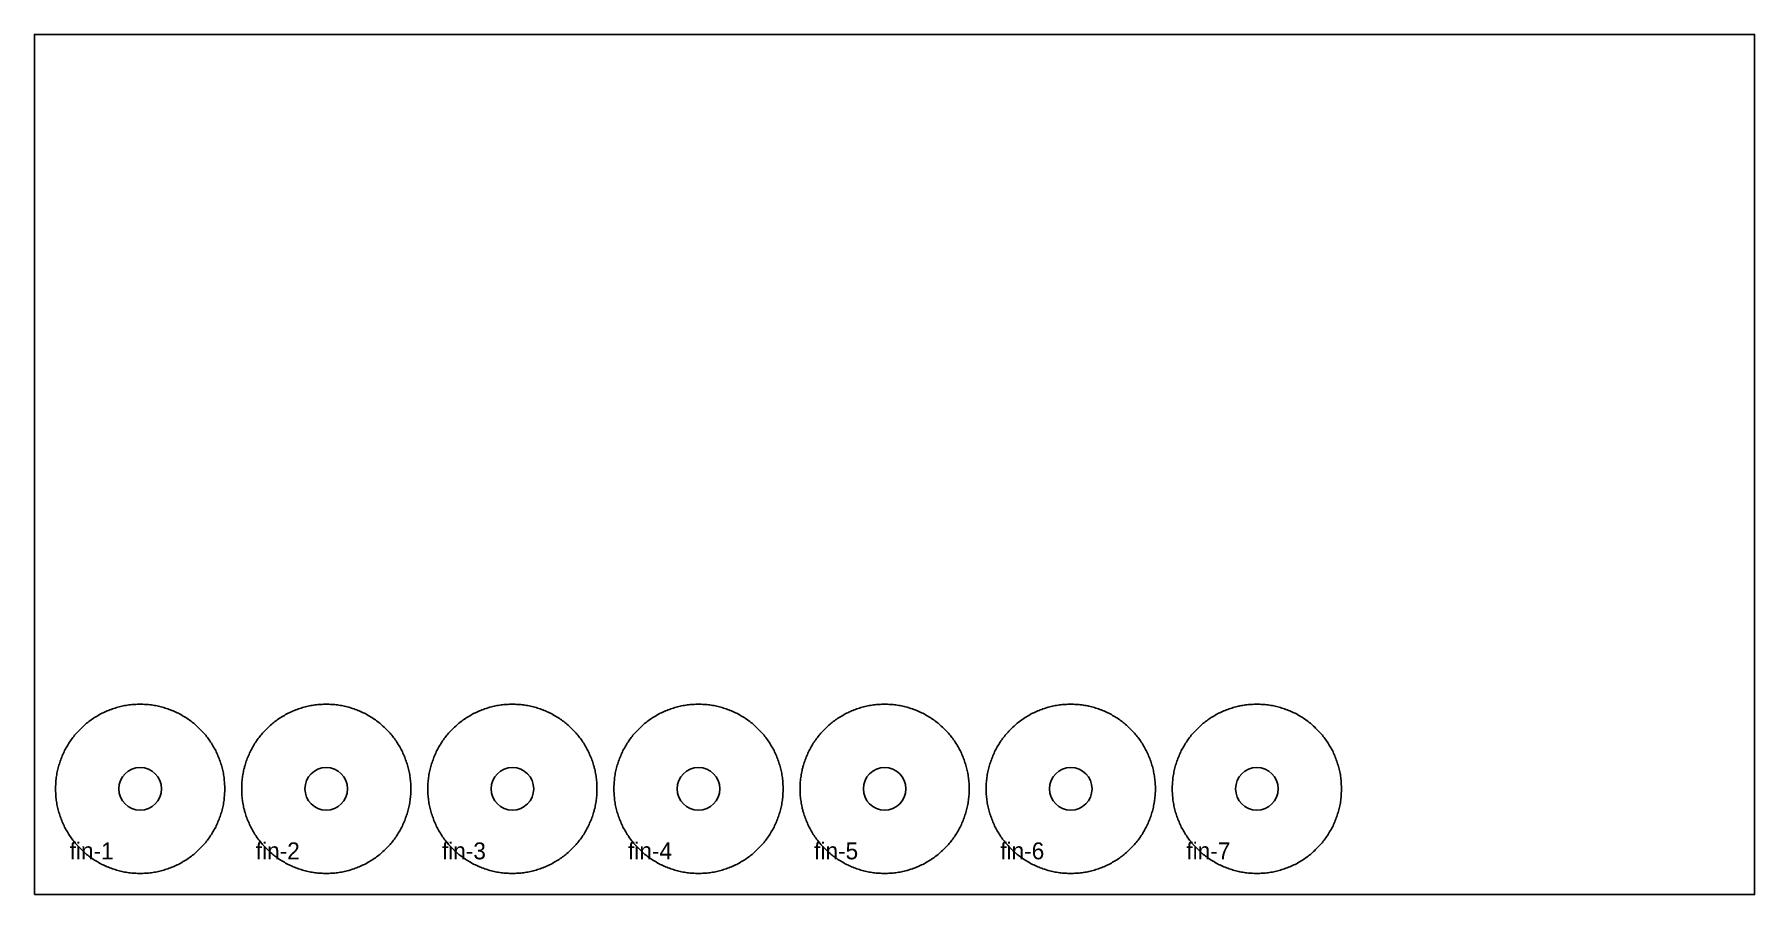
# Model space of a CAD drawing. Header units: millimetres. Extents: x 0 to 1220, y 0 to 610.
import ezdxf

# ---------------------------------------------------------------- set-up
doc = ezdxf.new("R2010")
doc.units = ezdxf.units.MM
doc.layers.add('CUT_INSIDE', color=5, linetype='Continuous')
doc.layers.add('CUT_OUTSIDE', color=1, linetype='Continuous')

msp = doc.modelspace()

# ---------------------------------------------------------------- linework, layer by layer
at = {"layer": 'CUT_INSIDE'}
for centre in [(75, 75), (207, 75), (339, 75), (471, 75), (603, 75), (735, 75), (867, 75)]:
    msp.add_circle(centre, 15.1, dxfattribs=at)
at = {"layer": 'CUT_OUTSIDE'}
for points in [[(135, 75), (135, 76), (135, 77), (134.9, 78), (134.9, 79), (134.8, 80), (134.7, 81), (134.6, 82), (134.5, 83), (134.3, 84), (134.2, 85), (134, 86), (133.8, 87), (133.6, 87.9), (133.4, 88.9), (133.1, 89.9), (132.9, 90.9), (132.6, 91.8), (132.3, 92.8), (132, 93.7), (131.7, 94.7), (131.3, 95.6), (131, 96.6), (130.6, 97.5), (130.2, 98.4), (129.8, 99.3), (129.4, 100.3), (129, 101.2), (128.6, 102.1), (128.1, 103), (127.6, 103.8), (127.1, 104.7), (126.6, 105.6), (126.1, 106.4), (125.6, 107.3), (125, 108.1), (124.5, 109), (123.9, 109.8), (123.3, 110.6), (122.7, 111.4), (122.1, 112.2), (121.5, 113), (120.8, 113.7), (120.2, 114.5), (119.5, 115.2), (118.8, 116), (118.1, 116.7), (117.4, 117.4), (116.7, 118.1), (116, 118.8), (115.2, 119.5), (114.5, 120.2), (113.7, 120.8), (113, 121.5), (112.2, 122.1), (111.4, 122.7), (110.6, 123.3), (109.8, 123.9), (109, 124.5), (108.1, 125), (107.3, 125.6), (106.4, 126.1), (105.6, 126.6), (104.7, 127.1), (103.8, 127.6), (103, 128.1), (102.1, 128.6), (101.2, 129), (100.3, 129.4), (99.3, 129.8), (98.4, 130.2), (97.5, 130.6), (96.6, 131), (95.6, 131.3), (94.7, 131.7), (93.7, 132), (92.8, 132.3), (91.8, 132.6), (90.9, 132.9), (89.9, 133.1), (88.9, 133.4), (87.9, 133.6), (87, 133.8), (86, 134), (85, 134.2), (84, 134.3), (83, 134.5), (82, 134.6), (81, 134.7), (80, 134.8), (79, 134.9), (78, 134.9), (77, 135), (76, 135), (75, 135), (74, 135), (73, 135), (72, 134.9), (71, 134.9), (70, 134.8), (69, 134.7), (68, 134.6), (67, 134.5), (66, 134.3), (65, 134.2), (64, 134), (63, 133.8), (62.1, 133.6), (61.1, 133.4), (60.1, 133.1), (59.1, 132.9), (58.2, 132.6), (57.2, 132.3), (56.3, 132), (55.3, 131.7), (54.4, 131.3), (53.4, 131), (52.5, 130.6), (51.6, 130.2), (50.7, 129.8), (49.7, 129.4), (48.8, 129), (47.9, 128.6), (47, 128.1), (46.2, 127.6), (45.3, 127.1), (44.4, 126.6), (43.6, 126.1), (42.7, 125.6), (41.9, 125), (41, 124.5), (40.2, 123.9), (39.4, 123.3), (38.6, 122.7), (37.8, 122.1), (37, 121.5), (36.3, 120.8), (35.5, 120.2), (34.8, 119.5), (34, 118.8), (33.3, 118.1), (32.6, 117.4), (31.9, 116.7), (31.2, 116), (30.5, 115.2), (29.8, 114.5), (29.2, 113.7), (28.5, 113), (27.9, 112.2), (27.3, 111.4), (26.7, 110.6), (26.1, 109.8), (25.5, 109), (25, 108.1), (24.4, 107.3), (23.9, 106.4), (23.4, 105.6), (22.9, 104.7), (22.4, 103.8), (21.9, 103), (21.4, 102.1), (21, 101.2), (20.6, 100.3), (20.2, 99.3), (19.8, 98.4), (19.4, 97.5), (19, 96.6), (18.7, 95.6), (18.3, 94.7), (18, 93.7), (17.7, 92.8), (17.4, 91.8), (17.1, 90.9), (16.9, 89.9), (16.6, 88.9), (16.4, 87.9), (16.2, 87), (16, 86), (15.8, 85), (15.7, 84), (15.5, 83), (15.4, 82), (15.3, 81), (15.2, 80), (15.1, 79), (15.1, 78), (15, 77), (15, 76), (15, 75), (15, 74), (15, 73), (15.1, 72), (15.1, 71), (15.2, 70), (15.3, 69), (15.4, 68), (15.5, 67), (15.7, 66), (15.8, 65), (16, 64), (16.2, 63), (16.4, 62.1), (16.6, 61.1), (16.9, 60.1), (17.1, 59.1), (17.4, 58.2), (17.7, 57.2), (18, 56.3), (18.3, 55.3), (18.7, 54.4), (19, 53.4), (19.4, 52.5), (19.8, 51.6), (20.2, 50.7), (20.6, 49.7), (21, 48.8), (21.4, 47.9), (21.9, 47), (22.4, 46.2), (22.9, 45.3), (23.4, 44.4), (23.9, 43.6), (24.4, 42.7), (25, 41.9), (25.5, 41), (26.1, 40.2), (26.7, 39.4), (27.3, 38.6), (27.9, 37.8), (28.5, 37), (29.2, 36.3), (29.8, 35.5), (30.5, 34.8), (31.2, 34), (31.9, 33.3), (32.6, 32.6), (33.3, 31.9), (34, 31.2), (34.8, 30.5), (35.5, 29.8), (36.3, 29.2), (37, 28.5), (37.8, 27.9), (38.6, 27.3), (39.4, 26.7), (40.2, 26.1), (41, 25.5), (41.9, 25), (42.7, 24.4), (43.6, 23.9), (44.4, 23.4), (45.3, 22.9), (46.2, 22.4), (47, 21.9), (47.9, 21.4), (48.8, 21), (49.7, 20.6), (50.7, 20.2), (51.6, 19.8), (52.5, 19.4), (53.4, 19), (54.4, 18.7), (55.3, 18.3), (56.3, 18), (57.2, 17.7), (58.2, 17.4), (59.1, 17.1), (60.1, 16.9), (61.1, 16.6), (62.1, 16.4), (63, 16.2), (64, 16), (65, 15.8), (66, 15.7), (67, 15.5), (68, 15.4), (69, 15.3), (70, 15.2), (71, 15.1), (72, 15.1), (73, 15), (74, 15), (75, 15), (76, 15), (77, 15), (78, 15.1), (79, 15.1), (80, 15.2), (81, 15.3), (82, 15.4), (83, 15.5), (84, 15.7), (85, 15.8), (86, 16), (87, 16.2), (87.9, 16.4), (88.9, 16.6), (89.9, 16.9), (90.9, 17.1), (91.8, 17.4), (92.8, 17.7), (93.7, 18), (94.7, 18.3), (95.6, 18.7), (96.6, 19), (97.5, 19.4), (98.4, 19.8), (99.3, 20.2), (100.3, 20.6), (101.2, 21), (102.1, 21.4), (103, 21.9), (103.8, 22.4), (104.7, 22.9), (105.6, 23.4), (106.4, 23.9), (107.3, 24.4), (108.1, 25), (109, 25.5), (109.8, 26.1), (110.6, 26.7), (111.4, 27.3), (112.2, 27.9), (113, 28.5), (113.7, 29.2), (114.5, 29.8), (115.2, 30.5), (116, 31.2), (116.7, 31.9), (117.4, 32.6), (118.1, 33.3), (118.8, 34), (119.5, 34.8), (120.2, 35.5), (120.8, 36.3), (121.5, 37), (122.1, 37.8), (122.7, 38.6), (123.3, 39.4), (123.9, 40.2), (124.5, 41), (125, 41.9), (125.6, 42.7), (126.1, 43.6), (126.6, 44.4), (127.1, 45.3), (127.6, 46.2), (128.1, 47), (128.6, 47.9), (129, 48.8), (129.4, 49.7), (129.8, 50.7), (130.2, 51.6), (130.6, 52.5), (131, 53.4), (131.3, 54.4), (131.7, 55.3), (132, 56.3), (132.3, 57.2), (132.6, 58.2), (132.9, 59.1), (133.1, 60.1), (133.4, 61.1), (133.6, 62.1), (133.8, 63), (134, 64), (134.2, 65), (134.3, 66), (134.5, 67), (134.6, 68), (134.7, 69), (134.8, 70), (134.9, 71), (134.9, 72), (135, 73), (135, 74), (135, 75)], [(267, 75), (267, 76), (267, 77), (266.9, 78), (266.9, 79), (266.8, 80), (266.7, 81), (266.6, 82), (266.5, 83), (266.3, 84), (266.2, 85), (266, 86), (265.8, 87), (265.6, 87.9), (265.4, 88.9), (265.1, 89.9), (264.9, 90.9), (264.6, 91.8), (264.3, 92.8), (264, 93.7), (263.7, 94.7), (263.3, 95.6), (263, 96.6), (262.6, 97.5), (262.2, 98.4), (261.8, 99.3), (261.4, 100.3), (261, 101.2), (260.6, 102.1), (260.1, 103), (259.6, 103.8), (259.1, 104.7), (258.6, 105.6), (258.1, 106.4), (257.6, 107.3), (257, 108.1), (256.5, 109), (255.9, 109.8), (255.3, 110.6), (254.7, 111.4), (254.1, 112.2), (253.5, 113), (252.8, 113.7), (252.2, 114.5), (251.5, 115.2), (250.8, 116), (250.1, 116.7), (249.4, 117.4), (248.7, 118.1), (248, 118.8), (247.2, 119.5), (246.5, 120.2), (245.7, 120.8), (245, 121.5), (244.2, 122.1), (243.4, 122.7), (242.6, 123.3), (241.8, 123.9), (241, 124.5), (240.1, 125), (239.3, 125.6), (238.4, 126.1), (237.6, 126.6), (236.7, 127.1), (235.8, 127.6), (235, 128.1), (234.1, 128.6), (233.2, 129), (232.3, 129.4), (231.3, 129.8), (230.4, 130.2), (229.5, 130.6), (228.6, 131), (227.6, 131.3), (226.7, 131.7), (225.7, 132), (224.8, 132.3), (223.8, 132.6), (222.9, 132.9), (221.9, 133.1), (220.9, 133.4), (219.9, 133.6), (219, 133.8), (218, 134), (217, 134.2), (216, 134.3), (215, 134.5), (214, 134.6), (213, 134.7), (212, 134.8), (211, 134.9), (210, 134.9), (209, 135), (208, 135), (207, 135), (206, 135), (205, 135), (204, 134.9), (203, 134.9), (202, 134.8), (201, 134.7), (200, 134.6), (199, 134.5), (198, 134.3), (197, 134.2), (196, 134), (195, 133.8), (194.1, 133.6), (193.1, 133.4), (192.1, 133.1), (191.1, 132.9), (190.2, 132.6), (189.2, 132.3), (188.3, 132), (187.3, 131.7), (186.4, 131.3), (185.4, 131), (184.5, 130.6), (183.6, 130.2), (182.7, 129.8), (181.7, 129.4), (180.8, 129), (179.9, 128.6), (179, 128.1), (178.2, 127.6), (177.3, 127.1), (176.4, 126.6), (175.6, 126.1), (174.7, 125.6), (173.9, 125), (173, 124.5), (172.2, 123.9), (171.4, 123.3), (170.6, 122.7), (169.8, 122.1), (169, 121.5), (168.3, 120.8), (167.5, 120.2), (166.8, 119.5), (166, 118.8), (165.3, 118.1), (164.6, 117.4), (163.9, 116.7), (163.2, 116), (162.5, 115.2), (161.8, 114.5), (161.2, 113.7), (160.5, 113), (159.9, 112.2), (159.3, 111.4), (158.7, 110.6), (158.1, 109.8), (157.5, 109), (157, 108.1), (156.4, 107.3), (155.9, 106.4), (155.4, 105.6), (154.9, 104.7), (154.4, 103.8), (153.9, 103), (153.4, 102.1), (153, 101.2), (152.6, 100.3), (152.2, 99.3), (151.8, 98.4), (151.4, 97.5), (151, 96.6), (150.7, 95.6), (150.3, 94.7), (150, 93.7), (149.7, 92.8), (149.4, 91.8), (149.1, 90.9), (148.9, 89.9), (148.6, 88.9), (148.4, 87.9), (148.2, 87), (148, 86), (147.8, 85), (147.7, 84), (147.5, 83), (147.4, 82), (147.3, 81), (147.2, 80), (147.1, 79), (147.1, 78), (147, 77), (147, 76), (147, 75), (147, 74), (147, 73), (147.1, 72), (147.1, 71), (147.2, 70), (147.3, 69), (147.4, 68), (147.5, 67), (147.7, 66), (147.8, 65), (148, 64), (148.2, 63), (148.4, 62.1), (148.6, 61.1), (148.9, 60.1), (149.1, 59.1), (149.4, 58.2), (149.7, 57.2), (150, 56.3), (150.3, 55.3), (150.7, 54.4), (151, 53.4), (151.4, 52.5), (151.8, 51.6), (152.2, 50.7), (152.6, 49.7), (153, 48.8), (153.4, 47.9), (153.9, 47), (154.4, 46.2), (154.9, 45.3), (155.4, 44.4), (155.9, 43.6), (156.4, 42.7), (157, 41.9), (157.5, 41), (158.1, 40.2), (158.7, 39.4), (159.3, 38.6), (159.9, 37.8), (160.5, 37), (161.2, 36.3), (161.8, 35.5), (162.5, 34.8), (163.2, 34), (163.9, 33.3), (164.6, 32.6), (165.3, 31.9), (166, 31.2), (166.8, 30.5), (167.5, 29.8), (168.3, 29.2), (169, 28.5), (169.8, 27.9), (170.6, 27.3), (171.4, 26.7), (172.2, 26.1), (173, 25.5), (173.9, 25), (174.7, 24.4), (175.6, 23.9), (176.4, 23.4), (177.3, 22.9), (178.2, 22.4), (179, 21.9), (179.9, 21.4), (180.8, 21), (181.7, 20.6), (182.7, 20.2), (183.6, 19.8), (184.5, 19.4), (185.4, 19), (186.4, 18.7), (187.3, 18.3), (188.3, 18), (189.2, 17.7), (190.2, 17.4), (191.1, 17.1), (192.1, 16.9), (193.1, 16.6), (194.1, 16.4), (195, 16.2), (196, 16), (197, 15.8), (198, 15.7), (199, 15.5), (200, 15.4), (201, 15.3), (202, 15.2), (203, 15.1), (204, 15.1), (205, 15), (206, 15), (207, 15), (208, 15), (209, 15), (210, 15.1), (211, 15.1), (212, 15.2), (213, 15.3), (214, 15.4), (215, 15.5), (216, 15.7), (217, 15.8), (218, 16), (219, 16.2), (219.9, 16.4), (220.9, 16.6), (221.9, 16.9), (222.9, 17.1), (223.8, 17.4), (224.8, 17.7), (225.7, 18), (226.7, 18.3), (227.6, 18.7), (228.6, 19), (229.5, 19.4), (230.4, 19.8), (231.3, 20.2), (232.3, 20.6), (233.2, 21), (234.1, 21.4), (235, 21.9), (235.8, 22.4), (236.7, 22.9), (237.6, 23.4), (238.4, 23.9), (239.3, 24.4), (240.1, 25), (241, 25.5), (241.8, 26.1), (242.6, 26.7), (243.4, 27.3), (244.2, 27.9), (245, 28.5), (245.7, 29.2), (246.5, 29.8), (247.2, 30.5), (248, 31.2), (248.7, 31.9), (249.4, 32.6), (250.1, 33.3), (250.8, 34), (251.5, 34.8), (252.2, 35.5), (252.8, 36.3), (253.5, 37), (254.1, 37.8), (254.7, 38.6), (255.3, 39.4), (255.9, 40.2), (256.5, 41), (257, 41.9), (257.6, 42.7), (258.1, 43.6), (258.6, 44.4), (259.1, 45.3), (259.6, 46.2), (260.1, 47), (260.6, 47.9), (261, 48.8), (261.4, 49.7), (261.8, 50.7), (262.2, 51.6), (262.6, 52.5), (263, 53.4), (263.3, 54.4), (263.7, 55.3), (264, 56.3), (264.3, 57.2), (264.6, 58.2), (264.9, 59.1), (265.1, 60.1), (265.4, 61.1), (265.6, 62.1), (265.8, 63), (266, 64), (266.2, 65), (266.3, 66), (266.5, 67), (266.6, 68), (266.7, 69), (266.8, 70), (266.9, 71), (266.9, 72), (267, 73), (267, 74), (267, 75)], [(399, 75), (399, 76), (399, 77), (398.9, 78), (398.9, 79), (398.8, 80), (398.7, 81), (398.6, 82), (398.5, 83), (398.3, 84), (398.2, 85), (398, 86), (397.8, 87), (397.6, 87.9), (397.4, 88.9), (397.1, 89.9), (396.9, 90.9), (396.6, 91.8), (396.3, 92.8), (396, 93.7), (395.7, 94.7), (395.3, 95.6), (395, 96.6), (394.6, 97.5), (394.2, 98.4), (393.8, 99.3), (393.4, 100.3), (393, 101.2), (392.6, 102.1), (392.1, 103), (391.6, 103.8), (391.1, 104.7), (390.6, 105.6), (390.1, 106.4), (389.6, 107.3), (389, 108.1), (388.5, 109), (387.9, 109.8), (387.3, 110.6), (386.7, 111.4), (386.1, 112.2), (385.5, 113), (384.8, 113.7), (384.2, 114.5), (383.5, 115.2), (382.8, 116), (382.1, 116.7), (381.4, 117.4), (380.7, 118.1), (380, 118.8), (379.2, 119.5), (378.5, 120.2), (377.7, 120.8), (377, 121.5), (376.2, 122.1), (375.4, 122.7), (374.6, 123.3), (373.8, 123.9), (373, 124.5), (372.1, 125), (371.3, 125.6), (370.4, 126.1), (369.6, 126.6), (368.7, 127.1), (367.8, 127.6), (367, 128.1), (366.1, 128.6), (365.2, 129), (364.3, 129.4), (363.3, 129.8), (362.4, 130.2), (361.5, 130.6), (360.6, 131), (359.6, 131.3), (358.7, 131.7), (357.7, 132), (356.8, 132.3), (355.8, 132.6), (354.9, 132.9), (353.9, 133.1), (352.9, 133.4), (351.9, 133.6), (351, 133.8), (350, 134), (349, 134.2), (348, 134.3), (347, 134.5), (346, 134.6), (345, 134.7), (344, 134.8), (343, 134.9), (342, 134.9), (341, 135), (340, 135), (339, 135), (338, 135), (337, 135), (336, 134.9), (335, 134.9), (334, 134.8), (333, 134.7), (332, 134.6), (331, 134.5), (330, 134.3), (329, 134.2), (328, 134), (327, 133.8), (326.1, 133.6), (325.1, 133.4), (324.1, 133.1), (323.1, 132.9), (322.2, 132.6), (321.2, 132.3), (320.3, 132), (319.3, 131.7), (318.4, 131.3), (317.4, 131), (316.5, 130.6), (315.6, 130.2), (314.7, 129.8), (313.7, 129.4), (312.8, 129), (311.9, 128.6), (311, 128.1), (310.2, 127.6), (309.3, 127.1), (308.4, 126.6), (307.6, 126.1), (306.7, 125.6), (305.9, 125), (305, 124.5), (304.2, 123.9), (303.4, 123.3), (302.6, 122.7), (301.8, 122.1), (301, 121.5), (300.3, 120.8), (299.5, 120.2), (298.8, 119.5), (298, 118.8), (297.3, 118.1), (296.6, 117.4), (295.9, 116.7), (295.2, 116), (294.5, 115.2), (293.8, 114.5), (293.2, 113.7), (292.5, 113), (291.9, 112.2), (291.3, 111.4), (290.7, 110.6), (290.1, 109.8), (289.5, 109), (289, 108.1), (288.4, 107.3), (287.9, 106.4), (287.4, 105.6), (286.9, 104.7), (286.4, 103.8), (285.9, 103), (285.4, 102.1), (285, 101.2), (284.6, 100.3), (284.2, 99.3), (283.8, 98.4), (283.4, 97.5), (283, 96.6), (282.7, 95.6), (282.3, 94.7), (282, 93.7), (281.7, 92.8), (281.4, 91.8), (281.1, 90.9), (280.9, 89.9), (280.6, 88.9), (280.4, 87.9), (280.2, 87), (280, 86), (279.8, 85), (279.7, 84), (279.5, 83), (279.4, 82), (279.3, 81), (279.2, 80), (279.1, 79), (279.1, 78), (279, 77), (279, 76), (279, 75), (279, 74), (279, 73), (279.1, 72), (279.1, 71), (279.2, 70), (279.3, 69), (279.4, 68), (279.5, 67), (279.7, 66), (279.8, 65), (280, 64), (280.2, 63), (280.4, 62.1), (280.6, 61.1), (280.9, 60.1), (281.1, 59.1), (281.4, 58.2), (281.7, 57.2), (282, 56.3), (282.3, 55.3), (282.7, 54.4), (283, 53.4), (283.4, 52.5), (283.8, 51.6), (284.2, 50.7), (284.6, 49.7), (285, 48.8), (285.4, 47.9), (285.9, 47), (286.4, 46.2), (286.9, 45.3), (287.4, 44.4), (287.9, 43.6), (288.4, 42.7), (289, 41.9), (289.5, 41), (290.1, 40.2), (290.7, 39.4), (291.3, 38.6), (291.9, 37.8), (292.5, 37), (293.2, 36.3), (293.8, 35.5), (294.5, 34.8), (295.2, 34), (295.9, 33.3), (296.6, 32.6), (297.3, 31.9), (298, 31.2), (298.8, 30.5), (299.5, 29.8), (300.3, 29.2), (301, 28.5), (301.8, 27.9), (302.6, 27.3), (303.4, 26.7), (304.2, 26.1), (305, 25.5), (305.9, 25), (306.7, 24.4), (307.6, 23.9), (308.4, 23.4), (309.3, 22.9), (310.2, 22.4), (311, 21.9), (311.9, 21.4), (312.8, 21), (313.7, 20.6), (314.7, 20.2), (315.6, 19.8), (316.5, 19.4), (317.4, 19), (318.4, 18.7), (319.3, 18.3), (320.3, 18), (321.2, 17.7), (322.2, 17.4), (323.1, 17.1), (324.1, 16.9), (325.1, 16.6), (326.1, 16.4), (327, 16.2), (328, 16), (329, 15.8), (330, 15.7), (331, 15.5), (332, 15.4), (333, 15.3), (334, 15.2), (335, 15.1), (336, 15.1), (337, 15), (338, 15), (339, 15), (340, 15), (341, 15), (342, 15.1), (343, 15.1), (344, 15.2), (345, 15.3), (346, 15.4), (347, 15.5), (348, 15.7), (349, 15.8), (350, 16), (351, 16.2), (351.9, 16.4), (352.9, 16.6), (353.9, 16.9), (354.9, 17.1), (355.8, 17.4), (356.8, 17.7), (357.7, 18), (358.7, 18.3), (359.6, 18.7), (360.6, 19), (361.5, 19.4), (362.4, 19.8), (363.3, 20.2), (364.3, 20.6), (365.2, 21), (366.1, 21.4), (367, 21.9), (367.8, 22.4), (368.7, 22.9), (369.6, 23.4), (370.4, 23.9), (371.3, 24.4), (372.1, 25), (373, 25.5), (373.8, 26.1), (374.6, 26.7), (375.4, 27.3), (376.2, 27.9), (377, 28.5), (377.7, 29.2), (378.5, 29.8), (379.2, 30.5), (380, 31.2), (380.7, 31.9), (381.4, 32.6), (382.1, 33.3), (382.8, 34), (383.5, 34.8), (384.2, 35.5), (384.8, 36.3), (385.5, 37), (386.1, 37.8), (386.7, 38.6), (387.3, 39.4), (387.9, 40.2), (388.5, 41), (389, 41.9), (389.6, 42.7), (390.1, 43.6), (390.6, 44.4), (391.1, 45.3), (391.6, 46.2), (392.1, 47), (392.6, 47.9), (393, 48.8), (393.4, 49.7), (393.8, 50.7), (394.2, 51.6), (394.6, 52.5), (395, 53.4), (395.3, 54.4), (395.7, 55.3), (396, 56.3), (396.3, 57.2), (396.6, 58.2), (396.9, 59.1), (397.1, 60.1), (397.4, 61.1), (397.6, 62.1), (397.8, 63), (398, 64), (398.2, 65), (398.3, 66), (398.5, 67), (398.6, 68), (398.7, 69), (398.8, 70), (398.9, 71), (398.9, 72), (399, 73), (399, 74), (399, 75)], [(531, 75), (531, 76), (531, 77), (530.9, 78), (530.9, 79), (530.8, 80), (530.7, 81), (530.6, 82), (530.5, 83), (530.3, 84), (530.2, 85), (530, 86), (529.8, 87), (529.6, 87.9), (529.4, 88.9), (529.1, 89.9), (528.9, 90.9), (528.6, 91.8), (528.3, 92.8), (528, 93.7), (527.7, 94.7), (527.3, 95.6), (527, 96.6), (526.6, 97.5), (526.2, 98.4), (525.8, 99.3), (525.4, 100.3), (525, 101.2), (524.6, 102.1), (524.1, 103), (523.6, 103.8), (523.1, 104.7), (522.6, 105.6), (522.1, 106.4), (521.6, 107.3), (521, 108.1), (520.5, 109), (519.9, 109.8), (519.3, 110.6), (518.7, 111.4), (518.1, 112.2), (517.5, 113), (516.8, 113.7), (516.2, 114.5), (515.5, 115.2), (514.8, 116), (514.1, 116.7), (513.4, 117.4), (512.7, 118.1), (512, 118.8), (511.2, 119.5), (510.5, 120.2), (509.7, 120.8), (509, 121.5), (508.2, 122.1), (507.4, 122.7), (506.6, 123.3), (505.8, 123.9), (505, 124.5), (504.1, 125), (503.3, 125.6), (502.4, 126.1), (501.6, 126.6), (500.7, 127.1), (499.8, 127.6), (499, 128.1), (498.1, 128.6), (497.2, 129), (496.3, 129.4), (495.3, 129.8), (494.4, 130.2), (493.5, 130.6), (492.6, 131), (491.6, 131.3), (490.7, 131.7), (489.7, 132), (488.8, 132.3), (487.8, 132.6), (486.9, 132.9), (485.9, 133.1), (484.9, 133.4), (483.9, 133.6), (483, 133.8), (482, 134), (481, 134.2), (480, 134.3), (479, 134.5), (478, 134.6), (477, 134.7), (476, 134.8), (475, 134.9), (474, 134.9), (473, 135), (472, 135), (471, 135), (470, 135), (469, 135), (468, 134.9), (467, 134.9), (466, 134.8), (465, 134.7), (464, 134.6), (463, 134.5), (462, 134.3), (461, 134.2), (460, 134), (459, 133.8), (458.1, 133.6), (457.1, 133.4), (456.1, 133.1), (455.1, 132.9), (454.2, 132.6), (453.2, 132.3), (452.3, 132), (451.3, 131.7), (450.4, 131.3), (449.4, 131), (448.5, 130.6), (447.6, 130.2), (446.7, 129.8), (445.7, 129.4), (444.8, 129), (443.9, 128.6), (443, 128.1), (442.2, 127.6), (441.3, 127.1), (440.4, 126.6), (439.6, 126.1), (438.7, 125.6), (437.9, 125), (437, 124.5), (436.2, 123.9), (435.4, 123.3), (434.6, 122.7), (433.8, 122.1), (433, 121.5), (432.3, 120.8), (431.5, 120.2), (430.8, 119.5), (430, 118.8), (429.3, 118.1), (428.6, 117.4), (427.9, 116.7), (427.2, 116), (426.5, 115.2), (425.8, 114.5), (425.2, 113.7), (424.5, 113), (423.9, 112.2), (423.3, 111.4), (422.7, 110.6), (422.1, 109.8), (421.5, 109), (421, 108.1), (420.4, 107.3), (419.9, 106.4), (419.4, 105.6), (418.9, 104.7), (418.4, 103.8), (417.9, 103), (417.4, 102.1), (417, 101.2), (416.6, 100.3), (416.2, 99.3), (415.8, 98.4), (415.4, 97.5), (415, 96.6), (414.7, 95.6), (414.3, 94.7), (414, 93.7), (413.7, 92.8), (413.4, 91.8), (413.1, 90.9), (412.9, 89.9), (412.6, 88.9), (412.4, 87.9), (412.2, 87), (412, 86), (411.8, 85), (411.7, 84), (411.5, 83), (411.4, 82), (411.3, 81), (411.2, 80), (411.1, 79), (411.1, 78), (411, 77), (411, 76), (411, 75), (411, 74), (411, 73), (411.1, 72), (411.1, 71), (411.2, 70), (411.3, 69), (411.4, 68), (411.5, 67), (411.7, 66), (411.8, 65), (412, 64), (412.2, 63), (412.4, 62.1), (412.6, 61.1), (412.9, 60.1), (413.1, 59.1), (413.4, 58.2), (413.7, 57.2), (414, 56.3), (414.3, 55.3), (414.7, 54.4), (415, 53.4), (415.4, 52.5), (415.8, 51.6), (416.2, 50.7), (416.6, 49.7), (417, 48.8), (417.4, 47.9), (417.9, 47), (418.4, 46.2), (418.9, 45.3), (419.4, 44.4), (419.9, 43.6), (420.4, 42.7), (421, 41.9), (421.5, 41), (422.1, 40.2), (422.7, 39.4), (423.3, 38.6), (423.9, 37.8), (424.5, 37), (425.2, 36.3), (425.8, 35.5), (426.5, 34.8), (427.2, 34), (427.9, 33.3), (428.6, 32.6), (429.3, 31.9), (430, 31.2), (430.8, 30.5), (431.5, 29.8), (432.3, 29.2), (433, 28.5), (433.8, 27.9), (434.6, 27.3), (435.4, 26.7), (436.2, 26.1), (437, 25.5), (437.9, 25), (438.7, 24.4), (439.6, 23.9), (440.4, 23.4), (441.3, 22.9), (442.2, 22.4), (443, 21.9), (443.9, 21.4), (444.8, 21), (445.7, 20.6), (446.7, 20.2), (447.6, 19.8), (448.5, 19.4), (449.4, 19), (450.4, 18.7), (451.3, 18.3), (452.3, 18), (453.2, 17.7), (454.2, 17.4), (455.1, 17.1), (456.1, 16.9), (457.1, 16.6), (458.1, 16.4), (459, 16.2), (460, 16), (461, 15.8), (462, 15.7), (463, 15.5), (464, 15.4), (465, 15.3), (466, 15.2), (467, 15.1), (468, 15.1), (469, 15), (470, 15), (471, 15), (472, 15), (473, 15), (474, 15.1), (475, 15.1), (476, 15.2), (477, 15.3), (478, 15.4), (479, 15.5), (480, 15.7), (481, 15.8), (482, 16), (483, 16.2), (483.9, 16.4), (484.9, 16.6), (485.9, 16.9), (486.9, 17.1), (487.8, 17.4), (488.8, 17.7), (489.7, 18), (490.7, 18.3), (491.6, 18.7), (492.6, 19), (493.5, 19.4), (494.4, 19.8), (495.3, 20.2), (496.3, 20.6), (497.2, 21), (498.1, 21.4), (499, 21.9), (499.8, 22.4), (500.7, 22.9), (501.6, 23.4), (502.4, 23.9), (503.3, 24.4), (504.1, 25), (505, 25.5), (505.8, 26.1), (506.6, 26.7), (507.4, 27.3), (508.2, 27.9), (509, 28.5), (509.7, 29.2), (510.5, 29.8), (511.2, 30.5), (512, 31.2), (512.7, 31.9), (513.4, 32.6), (514.1, 33.3), (514.8, 34), (515.5, 34.8), (516.2, 35.5), (516.8, 36.3), (517.5, 37), (518.1, 37.8), (518.7, 38.6), (519.3, 39.4), (519.9, 40.2), (520.5, 41), (521, 41.9), (521.6, 42.7), (522.1, 43.6), (522.6, 44.4), (523.1, 45.3), (523.6, 46.2), (524.1, 47), (524.6, 47.9), (525, 48.8), (525.4, 49.7), (525.8, 50.7), (526.2, 51.6), (526.6, 52.5), (527, 53.4), (527.3, 54.4), (527.7, 55.3), (528, 56.3), (528.3, 57.2), (528.6, 58.2), (528.9, 59.1), (529.1, 60.1), (529.4, 61.1), (529.6, 62.1), (529.8, 63), (530, 64), (530.2, 65), (530.3, 66), (530.5, 67), (530.6, 68), (530.7, 69), (530.8, 70), (530.9, 71), (530.9, 72), (531, 73), (531, 74), (531, 75)], [(663, 75), (663, 76), (663, 77), (662.9, 78), (662.9, 79), (662.8, 80), (662.7, 81), (662.6, 82), (662.5, 83), (662.3, 84), (662.2, 85), (662, 86), (661.8, 87), (661.6, 87.9), (661.4, 88.9), (661.1, 89.9), (660.9, 90.9), (660.6, 91.8), (660.3, 92.8), (660, 93.7), (659.7, 94.7), (659.3, 95.6), (659, 96.6), (658.6, 97.5), (658.2, 98.4), (657.8, 99.3), (657.4, 100.3), (657, 101.2), (656.6, 102.1), (656.1, 103), (655.6, 103.8), (655.1, 104.7), (654.6, 105.6), (654.1, 106.4), (653.6, 107.3), (653, 108.1), (652.5, 109), (651.9, 109.8), (651.3, 110.6), (650.7, 111.4), (650.1, 112.2), (649.5, 113), (648.8, 113.7), (648.2, 114.5), (647.5, 115.2), (646.8, 116), (646.1, 116.7), (645.4, 117.4), (644.7, 118.1), (644, 118.8), (643.2, 119.5), (642.5, 120.2), (641.7, 120.8), (641, 121.5), (640.2, 122.1), (639.4, 122.7), (638.6, 123.3), (637.8, 123.9), (637, 124.5), (636.1, 125), (635.3, 125.6), (634.4, 126.1), (633.6, 126.6), (632.7, 127.1), (631.8, 127.6), (631, 128.1), (630.1, 128.6), (629.2, 129), (628.3, 129.4), (627.3, 129.8), (626.4, 130.2), (625.5, 130.6), (624.6, 131), (623.6, 131.3), (622.7, 131.7), (621.7, 132), (620.8, 132.3), (619.8, 132.6), (618.9, 132.9), (617.9, 133.1), (616.9, 133.4), (615.9, 133.6), (615, 133.8), (614, 134), (613, 134.2), (612, 134.3), (611, 134.5), (610, 134.6), (609, 134.7), (608, 134.8), (607, 134.9), (606, 134.9), (605, 135), (604, 135), (603, 135), (602, 135), (601, 135), (600, 134.9), (599, 134.9), (598, 134.8), (597, 134.7), (596, 134.6), (595, 134.5), (594, 134.3), (593, 134.2), (592, 134), (591, 133.8), (590.1, 133.6), (589.1, 133.4), (588.1, 133.1), (587.1, 132.9), (586.2, 132.6), (585.2, 132.3), (584.3, 132), (583.3, 131.7), (582.4, 131.3), (581.4, 131), (580.5, 130.6), (579.6, 130.2), (578.7, 129.8), (577.7, 129.4), (576.8, 129), (575.9, 128.6), (575, 128.1), (574.2, 127.6), (573.3, 127.1), (572.4, 126.6), (571.6, 126.1), (570.7, 125.6), (569.9, 125), (569, 124.5), (568.2, 123.9), (567.4, 123.3), (566.6, 122.7), (565.8, 122.1), (565, 121.5), (564.3, 120.8), (563.5, 120.2), (562.8, 119.5), (562, 118.8), (561.3, 118.1), (560.6, 117.4), (559.9, 116.7), (559.2, 116), (558.5, 115.2), (557.8, 114.5), (557.2, 113.7), (556.5, 113), (555.9, 112.2), (555.3, 111.4), (554.7, 110.6), (554.1, 109.8), (553.5, 109), (553, 108.1), (552.4, 107.3), (551.9, 106.4), (551.4, 105.6), (550.9, 104.7), (550.4, 103.8), (549.9, 103), (549.4, 102.1), (549, 101.2), (548.6, 100.3), (548.2, 99.3), (547.8, 98.4), (547.4, 97.5), (547, 96.6), (546.7, 95.6), (546.3, 94.7), (546, 93.7), (545.7, 92.8), (545.4, 91.8), (545.1, 90.9), (544.9, 89.9), (544.6, 88.9), (544.4, 87.9), (544.2, 87), (544, 86), (543.8, 85), (543.7, 84), (543.5, 83), (543.4, 82), (543.3, 81), (543.2, 80), (543.1, 79), (543.1, 78), (543, 77), (543, 76), (543, 75), (543, 74), (543, 73), (543.1, 72), (543.1, 71), (543.2, 70), (543.3, 69), (543.4, 68), (543.5, 67), (543.7, 66), (543.8, 65), (544, 64), (544.2, 63), (544.4, 62.1), (544.6, 61.1), (544.9, 60.1), (545.1, 59.1), (545.4, 58.2), (545.7, 57.2), (546, 56.3), (546.3, 55.3), (546.7, 54.4), (547, 53.4), (547.4, 52.5), (547.8, 51.6), (548.2, 50.7), (548.6, 49.7), (549, 48.8), (549.4, 47.9), (549.9, 47), (550.4, 46.2), (550.9, 45.3), (551.4, 44.4), (551.9, 43.6), (552.4, 42.7), (553, 41.9), (553.5, 41), (554.1, 40.2), (554.7, 39.4), (555.3, 38.6), (555.9, 37.8), (556.5, 37), (557.2, 36.3), (557.8, 35.5), (558.5, 34.8), (559.2, 34), (559.9, 33.3), (560.6, 32.6), (561.3, 31.9), (562, 31.2), (562.8, 30.5), (563.5, 29.8), (564.3, 29.2), (565, 28.5), (565.8, 27.9), (566.6, 27.3), (567.4, 26.7), (568.2, 26.1), (569, 25.5), (569.9, 25), (570.7, 24.4), (571.6, 23.9), (572.4, 23.4), (573.3, 22.9), (574.2, 22.4), (575, 21.9), (575.9, 21.4), (576.8, 21), (577.7, 20.6), (578.7, 20.2), (579.6, 19.8), (580.5, 19.4), (581.4, 19), (582.4, 18.7), (583.3, 18.3), (584.3, 18), (585.2, 17.7), (586.2, 17.4), (587.1, 17.1), (588.1, 16.9), (589.1, 16.6), (590.1, 16.4), (591, 16.2), (592, 16), (593, 15.8), (594, 15.7), (595, 15.5), (596, 15.4), (597, 15.3), (598, 15.2), (599, 15.1), (600, 15.1), (601, 15), (602, 15), (603, 15), (604, 15), (605, 15), (606, 15.1), (607, 15.1), (608, 15.2), (609, 15.3), (610, 15.4), (611, 15.5), (612, 15.7), (613, 15.8), (614, 16), (615, 16.2), (615.9, 16.4), (616.9, 16.6), (617.9, 16.9), (618.9, 17.1), (619.8, 17.4), (620.8, 17.7), (621.7, 18), (622.7, 18.3), (623.6, 18.7), (624.6, 19), (625.5, 19.4), (626.4, 19.8), (627.3, 20.2), (628.3, 20.6), (629.2, 21), (630.1, 21.4), (631, 21.9), (631.8, 22.4), (632.7, 22.9), (633.6, 23.4), (634.4, 23.9), (635.3, 24.4), (636.1, 25), (637, 25.5), (637.8, 26.1), (638.6, 26.7), (639.4, 27.3), (640.2, 27.9), (641, 28.5), (641.7, 29.2), (642.5, 29.8), (643.2, 30.5), (644, 31.2), (644.7, 31.9), (645.4, 32.6), (646.1, 33.3), (646.8, 34), (647.5, 34.8), (648.2, 35.5), (648.8, 36.3), (649.5, 37), (650.1, 37.8), (650.7, 38.6), (651.3, 39.4), (651.9, 40.2), (652.5, 41), (653, 41.9), (653.6, 42.7), (654.1, 43.6), (654.6, 44.4), (655.1, 45.3), (655.6, 46.2), (656.1, 47), (656.6, 47.9), (657, 48.8), (657.4, 49.7), (657.8, 50.7), (658.2, 51.6), (658.6, 52.5), (659, 53.4), (659.3, 54.4), (659.7, 55.3), (660, 56.3), (660.3, 57.2), (660.6, 58.2), (660.9, 59.1), (661.1, 60.1), (661.4, 61.1), (661.6, 62.1), (661.8, 63), (662, 64), (662.2, 65), (662.3, 66), (662.5, 67), (662.6, 68), (662.7, 69), (662.8, 70), (662.9, 71), (662.9, 72), (663, 73), (663, 74), (663, 75)], [(795, 75), (795, 76), (795, 77), (794.9, 78), (794.9, 79), (794.8, 80), (794.7, 81), (794.6, 82), (794.5, 83), (794.3, 84), (794.2, 85), (794, 86), (793.8, 87), (793.6, 87.9), (793.4, 88.9), (793.1, 89.9), (792.9, 90.9), (792.6, 91.8), (792.3, 92.8), (792, 93.7), (791.7, 94.7), (791.3, 95.6), (791, 96.6), (790.6, 97.5), (790.2, 98.4), (789.8, 99.3), (789.4, 100.3), (789, 101.2), (788.6, 102.1), (788.1, 103), (787.6, 103.8), (787.1, 104.7), (786.6, 105.6), (786.1, 106.4), (785.6, 107.3), (785, 108.1), (784.5, 109), (783.9, 109.8), (783.3, 110.6), (782.7, 111.4), (782.1, 112.2), (781.5, 113), (780.8, 113.7), (780.2, 114.5), (779.5, 115.2), (778.8, 116), (778.1, 116.7), (777.4, 117.4), (776.7, 118.1), (776, 118.8), (775.2, 119.5), (774.5, 120.2), (773.7, 120.8), (773, 121.5), (772.2, 122.1), (771.4, 122.7), (770.6, 123.3), (769.8, 123.9), (769, 124.5), (768.1, 125), (767.3, 125.6), (766.4, 126.1), (765.6, 126.6), (764.7, 127.1), (763.8, 127.6), (763, 128.1), (762.1, 128.6), (761.2, 129), (760.3, 129.4), (759.3, 129.8), (758.4, 130.2), (757.5, 130.6), (756.6, 131), (755.6, 131.3), (754.7, 131.7), (753.7, 132), (752.8, 132.3), (751.8, 132.6), (750.9, 132.9), (749.9, 133.1), (748.9, 133.4), (747.9, 133.6), (747, 133.8), (746, 134), (745, 134.2), (744, 134.3), (743, 134.5), (742, 134.6), (741, 134.7), (740, 134.8), (739, 134.9), (738, 134.9), (737, 135), (736, 135), (735, 135), (734, 135), (733, 135), (732, 134.9), (731, 134.9), (730, 134.8), (729, 134.7), (728, 134.6), (727, 134.5), (726, 134.3), (725, 134.2), (724, 134), (723, 133.8), (722.1, 133.6), (721.1, 133.4), (720.1, 133.1), (719.1, 132.9), (718.2, 132.6), (717.2, 132.3), (716.3, 132), (715.3, 131.7), (714.4, 131.3), (713.4, 131), (712.5, 130.6), (711.6, 130.2), (710.7, 129.8), (709.7, 129.4), (708.8, 129), (707.9, 128.6), (707, 128.1), (706.2, 127.6), (705.3, 127.1), (704.4, 126.6), (703.6, 126.1), (702.7, 125.6), (701.9, 125), (701, 124.5), (700.2, 123.9), (699.4, 123.3), (698.6, 122.7), (697.8, 122.1), (697, 121.5), (696.3, 120.8), (695.5, 120.2), (694.8, 119.5), (694, 118.8), (693.3, 118.1), (692.6, 117.4), (691.9, 116.7), (691.2, 116), (690.5, 115.2), (689.8, 114.5), (689.2, 113.7), (688.5, 113), (687.9, 112.2), (687.3, 111.4), (686.7, 110.6), (686.1, 109.8), (685.5, 109), (685, 108.1), (684.4, 107.3), (683.9, 106.4), (683.4, 105.6), (682.9, 104.7), (682.4, 103.8), (681.9, 103), (681.4, 102.1), (681, 101.2), (680.6, 100.3), (680.2, 99.3), (679.8, 98.4), (679.4, 97.5), (679, 96.6), (678.7, 95.6), (678.3, 94.7), (678, 93.7), (677.7, 92.8), (677.4, 91.8), (677.1, 90.9), (676.9, 89.9), (676.6, 88.9), (676.4, 87.9), (676.2, 87), (676, 86), (675.8, 85), (675.7, 84), (675.5, 83), (675.4, 82), (675.3, 81), (675.2, 80), (675.1, 79), (675.1, 78), (675, 77), (675, 76), (675, 75), (675, 74), (675, 73), (675.1, 72), (675.1, 71), (675.2, 70), (675.3, 69), (675.4, 68), (675.5, 67), (675.7, 66), (675.8, 65), (676, 64), (676.2, 63), (676.4, 62.1), (676.6, 61.1), (676.9, 60.1), (677.1, 59.1), (677.4, 58.2), (677.7, 57.2), (678, 56.3), (678.3, 55.3), (678.7, 54.4), (679, 53.4), (679.4, 52.5), (679.8, 51.6), (680.2, 50.7), (680.6, 49.7), (681, 48.8), (681.4, 47.9), (681.9, 47), (682.4, 46.2), (682.9, 45.3), (683.4, 44.4), (683.9, 43.6), (684.4, 42.7), (685, 41.9), (685.5, 41), (686.1, 40.2), (686.7, 39.4), (687.3, 38.6), (687.9, 37.8), (688.5, 37), (689.2, 36.3), (689.8, 35.5), (690.5, 34.8), (691.2, 34), (691.9, 33.3), (692.6, 32.6), (693.3, 31.9), (694, 31.2), (694.8, 30.5), (695.5, 29.8), (696.3, 29.2), (697, 28.5), (697.8, 27.9), (698.6, 27.3), (699.4, 26.7), (700.2, 26.1), (701, 25.5), (701.9, 25), (702.7, 24.4), (703.6, 23.9), (704.4, 23.4), (705.3, 22.9), (706.2, 22.4), (707, 21.9), (707.9, 21.4), (708.8, 21), (709.7, 20.6), (710.7, 20.2), (711.6, 19.8), (712.5, 19.4), (713.4, 19), (714.4, 18.7), (715.3, 18.3), (716.3, 18), (717.2, 17.7), (718.2, 17.4), (719.1, 17.1), (720.1, 16.9), (721.1, 16.6), (722.1, 16.4), (723, 16.2), (724, 16), (725, 15.8), (726, 15.7), (727, 15.5), (728, 15.4), (729, 15.3), (730, 15.2), (731, 15.1), (732, 15.1), (733, 15), (734, 15), (735, 15), (736, 15), (737, 15), (738, 15.1), (739, 15.1), (740, 15.2), (741, 15.3), (742, 15.4), (743, 15.5), (744, 15.7), (745, 15.8), (746, 16), (747, 16.2), (747.9, 16.4), (748.9, 16.6), (749.9, 16.9), (750.9, 17.1), (751.8, 17.4), (752.8, 17.7), (753.7, 18), (754.7, 18.3), (755.6, 18.7), (756.6, 19), (757.5, 19.4), (758.4, 19.8), (759.3, 20.2), (760.3, 20.6), (761.2, 21), (762.1, 21.4), (763, 21.9), (763.8, 22.4), (764.7, 22.9), (765.6, 23.4), (766.4, 23.9), (767.3, 24.4), (768.1, 25), (769, 25.5), (769.8, 26.1), (770.6, 26.7), (771.4, 27.3), (772.2, 27.9), (773, 28.5), (773.7, 29.2), (774.5, 29.8), (775.2, 30.5), (776, 31.2), (776.7, 31.9), (777.4, 32.6), (778.1, 33.3), (778.8, 34), (779.5, 34.8), (780.2, 35.5), (780.8, 36.3), (781.5, 37), (782.1, 37.8), (782.7, 38.6), (783.3, 39.4), (783.9, 40.2), (784.5, 41), (785, 41.9), (785.6, 42.7), (786.1, 43.6), (786.6, 44.4), (787.1, 45.3), (787.6, 46.2), (788.1, 47), (788.6, 47.9), (789, 48.8), (789.4, 49.7), (789.8, 50.7), (790.2, 51.6), (790.6, 52.5), (791, 53.4), (791.3, 54.4), (791.7, 55.3), (792, 56.3), (792.3, 57.2), (792.6, 58.2), (792.9, 59.1), (793.1, 60.1), (793.4, 61.1), (793.6, 62.1), (793.8, 63), (794, 64), (794.2, 65), (794.3, 66), (794.5, 67), (794.6, 68), (794.7, 69), (794.8, 70), (794.9, 71), (794.9, 72), (795, 73), (795, 74), (795, 75)], [(927, 75), (927, 76), (927, 77), (926.9, 78), (926.9, 79), (926.8, 80), (926.7, 81), (926.6, 82), (926.5, 83), (926.3, 84), (926.2, 85), (926, 86), (925.8, 87), (925.6, 87.9), (925.4, 88.9), (925.1, 89.9), (924.9, 90.9), (924.6, 91.8), (924.3, 92.8), (924, 93.7), (923.7, 94.7), (923.3, 95.6), (923, 96.6), (922.6, 97.5), (922.2, 98.4), (921.8, 99.3), (921.4, 100.3), (921, 101.2), (920.6, 102.1), (920.1, 103), (919.6, 103.8), (919.1, 104.7), (918.6, 105.6), (918.1, 106.4), (917.6, 107.3), (917, 108.1), (916.5, 109), (915.9, 109.8), (915.3, 110.6), (914.7, 111.4), (914.1, 112.2), (913.5, 113), (912.8, 113.7), (912.2, 114.5), (911.5, 115.2), (910.8, 116), (910.1, 116.7), (909.4, 117.4), (908.7, 118.1), (908, 118.8), (907.2, 119.5), (906.5, 120.2), (905.7, 120.8), (905, 121.5), (904.2, 122.1), (903.4, 122.7), (902.6, 123.3), (901.8, 123.9), (901, 124.5), (900.1, 125), (899.3, 125.6), (898.4, 126.1), (897.6, 126.6), (896.7, 127.1), (895.8, 127.6), (895, 128.1), (894.1, 128.6), (893.2, 129), (892.3, 129.4), (891.3, 129.8), (890.4, 130.2), (889.5, 130.6), (888.6, 131), (887.6, 131.3), (886.7, 131.7), (885.7, 132), (884.8, 132.3), (883.8, 132.6), (882.9, 132.9), (881.9, 133.1), (880.9, 133.4), (879.9, 133.6), (879, 133.8), (878, 134), (877, 134.2), (876, 134.3), (875, 134.5), (874, 134.6), (873, 134.7), (872, 134.8), (871, 134.9), (870, 134.9), (869, 135), (868, 135), (867, 135), (866, 135), (865, 135), (864, 134.9), (863, 134.9), (862, 134.8), (861, 134.7), (860, 134.6), (859, 134.5), (858, 134.3), (857, 134.2), (856, 134), (855, 133.8), (854.1, 133.6), (853.1, 133.4), (852.1, 133.1), (851.1, 132.9), (850.2, 132.6), (849.2, 132.3), (848.3, 132), (847.3, 131.7), (846.4, 131.3), (845.4, 131), (844.5, 130.6), (843.6, 130.2), (842.7, 129.8), (841.7, 129.4), (840.8, 129), (839.9, 128.6), (839, 128.1), (838.2, 127.6), (837.3, 127.1), (836.4, 126.6), (835.6, 126.1), (834.7, 125.6), (833.9, 125), (833, 124.5), (832.2, 123.9), (831.4, 123.3), (830.6, 122.7), (829.8, 122.1), (829, 121.5), (828.3, 120.8), (827.5, 120.2), (826.8, 119.5), (826, 118.8), (825.3, 118.1), (824.6, 117.4), (823.9, 116.7), (823.2, 116), (822.5, 115.2), (821.8, 114.5), (821.2, 113.7), (820.5, 113), (819.9, 112.2), (819.3, 111.4), (818.7, 110.6), (818.1, 109.8), (817.5, 109), (817, 108.1), (816.4, 107.3), (815.9, 106.4), (815.4, 105.6), (814.9, 104.7), (814.4, 103.8), (813.9, 103), (813.4, 102.1), (813, 101.2), (812.6, 100.3), (812.2, 99.3), (811.8, 98.4), (811.4, 97.5), (811, 96.6), (810.7, 95.6), (810.3, 94.7), (810, 93.7), (809.7, 92.8), (809.4, 91.8), (809.1, 90.9), (808.9, 89.9), (808.6, 88.9), (808.4, 87.9), (808.2, 87), (808, 86), (807.8, 85), (807.7, 84), (807.5, 83), (807.4, 82), (807.3, 81), (807.2, 80), (807.1, 79), (807.1, 78), (807, 77), (807, 76), (807, 75), (807, 74), (807, 73), (807.1, 72), (807.1, 71), (807.2, 70), (807.3, 69), (807.4, 68), (807.5, 67), (807.7, 66), (807.8, 65), (808, 64), (808.2, 63), (808.4, 62.1), (808.6, 61.1), (808.9, 60.1), (809.1, 59.1), (809.4, 58.2), (809.7, 57.2), (810, 56.3), (810.3, 55.3), (810.7, 54.4), (811, 53.4), (811.4, 52.5), (811.8, 51.6), (812.2, 50.7), (812.6, 49.7), (813, 48.8), (813.4, 47.9), (813.9, 47), (814.4, 46.2), (814.9, 45.3), (815.4, 44.4), (815.9, 43.6), (816.4, 42.7), (817, 41.9), (817.5, 41), (818.1, 40.2), (818.7, 39.4), (819.3, 38.6), (819.9, 37.8), (820.5, 37), (821.2, 36.3), (821.8, 35.5), (822.5, 34.8), (823.2, 34), (823.9, 33.3), (824.6, 32.6), (825.3, 31.9), (826, 31.2), (826.8, 30.5), (827.5, 29.8), (828.3, 29.2), (829, 28.5), (829.8, 27.9), (830.6, 27.3), (831.4, 26.7), (832.2, 26.1), (833, 25.5), (833.9, 25), (834.7, 24.4), (835.6, 23.9), (836.4, 23.4), (837.3, 22.9), (838.2, 22.4), (839, 21.9), (839.9, 21.4), (840.8, 21), (841.7, 20.6), (842.7, 20.2), (843.6, 19.8), (844.5, 19.4), (845.4, 19), (846.4, 18.7), (847.3, 18.3), (848.3, 18), (849.2, 17.7), (850.2, 17.4), (851.1, 17.1), (852.1, 16.9), (853.1, 16.6), (854.1, 16.4), (855, 16.2), (856, 16), (857, 15.8), (858, 15.7), (859, 15.5), (860, 15.4), (861, 15.3), (862, 15.2), (863, 15.1), (864, 15.1), (865, 15), (866, 15), (867, 15), (868, 15), (869, 15), (870, 15.1), (871, 15.1), (872, 15.2), (873, 15.3), (874, 15.4), (875, 15.5), (876, 15.7), (877, 15.8), (878, 16), (879, 16.2), (879.9, 16.4), (880.9, 16.6), (881.9, 16.9), (882.9, 17.1), (883.8, 17.4), (884.8, 17.7), (885.7, 18), (886.7, 18.3), (887.6, 18.7), (888.6, 19), (889.5, 19.4), (890.4, 19.8), (891.3, 20.2), (892.3, 20.6), (893.2, 21), (894.1, 21.4), (895, 21.9), (895.8, 22.4), (896.7, 22.9), (897.6, 23.4), (898.4, 23.9), (899.3, 24.4), (900.1, 25), (901, 25.5), (901.8, 26.1), (902.6, 26.7), (903.4, 27.3), (904.2, 27.9), (905, 28.5), (905.7, 29.2), (906.5, 29.8), (907.2, 30.5), (908, 31.2), (908.7, 31.9), (909.4, 32.6), (910.1, 33.3), (910.8, 34), (911.5, 34.8), (912.2, 35.5), (912.8, 36.3), (913.5, 37), (914.1, 37.8), (914.7, 38.6), (915.3, 39.4), (915.9, 40.2), (916.5, 41), (917, 41.9), (917.6, 42.7), (918.1, 43.6), (918.6, 44.4), (919.1, 45.3), (919.6, 46.2), (920.1, 47), (920.6, 47.9), (921, 48.8), (921.4, 49.7), (921.8, 50.7), (922.2, 51.6), (922.6, 52.5), (923, 53.4), (923.3, 54.4), (923.7, 55.3), (924, 56.3), (924.3, 57.2), (924.6, 58.2), (924.9, 59.1), (925.1, 60.1), (925.4, 61.1), (925.6, 62.1), (925.8, 63), (926, 64), (926.2, 65), (926.3, 66), (926.5, 67), (926.6, 68), (926.7, 69), (926.8, 70), (926.9, 71), (926.9, 72), (927, 73), (927, 74), (927, 75)]]:
    msp.add_lwpolyline(points, close=True, dxfattribs=at)
at = {"layer": 'SHEET_EDGE'}
msp.add_lwpolyline([(0, 0), (1220, 0), (1220, 610), (0, 610)], close=True, dxfattribs=at)

# ---------------------------------------------------------------- texts
at = {"layer": 'NOTES'}
for s, p in [('fin-1', (25, 25)), ('fin-2', (157, 25)), ('fin-3', (289, 25)), ('fin-4', (421, 25)), ('fin-5', (553, 25)), ('fin-6', (685, 25)), ('fin-7', (817, 25))]:
    msp.add_text(s, height=12, dxfattribs=at).set_placement(p)

doc.saveas('drawing.dxf')
